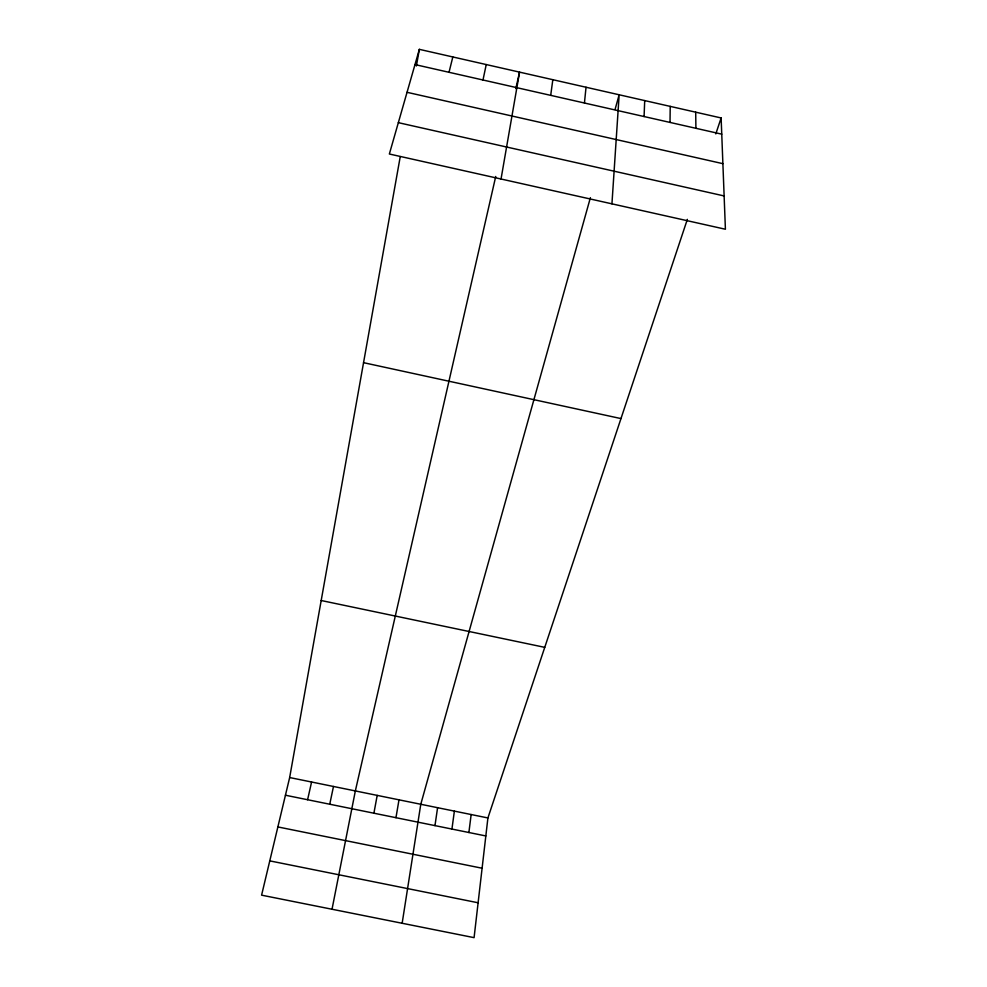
<?xml version="1.0" encoding="UTF-8"?>
<svg xmlns="http://www.w3.org/2000/svg" width="987" height="987" viewBox="0 0 987 987"><rect width="100%" height="100%" fill="white"/><g stroke="black" fill="none" stroke-linecap="round" stroke-linejoin="round"><path stroke-width="1.48" d="M670.013 122.425L670.222 106.386M644.079 116.54L644.708 100.588M611.94 203.84L619.157 94.777L615.049 109.495M584.44 103.006L586.031 87.251M687.347 219.361L487.911 817.952L474.081 937.65L261.592 895.16L289.66 777.546L400.253 156.6M468.887 832.51L471.157 814.534M550.697 95.357L552.831 79.7M451.935 829.068L454.378 811.117M434.971 825.613L437.586 807.699M402.153 923.264L420.783 804.269L590.399 197.659M395.96 817.692L398.995 799.84M501.038 179.017L519.569 72.137L515.819 88.546M416.378 65.993L419.352 49.35L721.127 117.959L725.408 229.243L389.359 154.009L419.352 49.35M373.913 813.202L377.194 795.386M332.027 909.237L355.345 790.932L495.733 176.463M329.744 804.232L333.483 786.479M482.988 79.996L486.233 64.562M307.599 799.729L311.584 782.012M449.023 72.285L452.823 56.962M715.809 133.911L721.127 117.959M269.772 860.874L478.103 902.772M285.44 795.226L485.826 835.952M277.878 826.933L482.1 868.227M289.66 777.546L487.911 817.952M321.182 600.515L544.75 647.349M363.549 362.673L620.971 418.587M407.039 92.309L722.891 163.669M398.341 122.659L724.125 195.944M414.984 64.574L721.744 134.158M695.699 112.185L695.909 128.298"/></g></svg>
